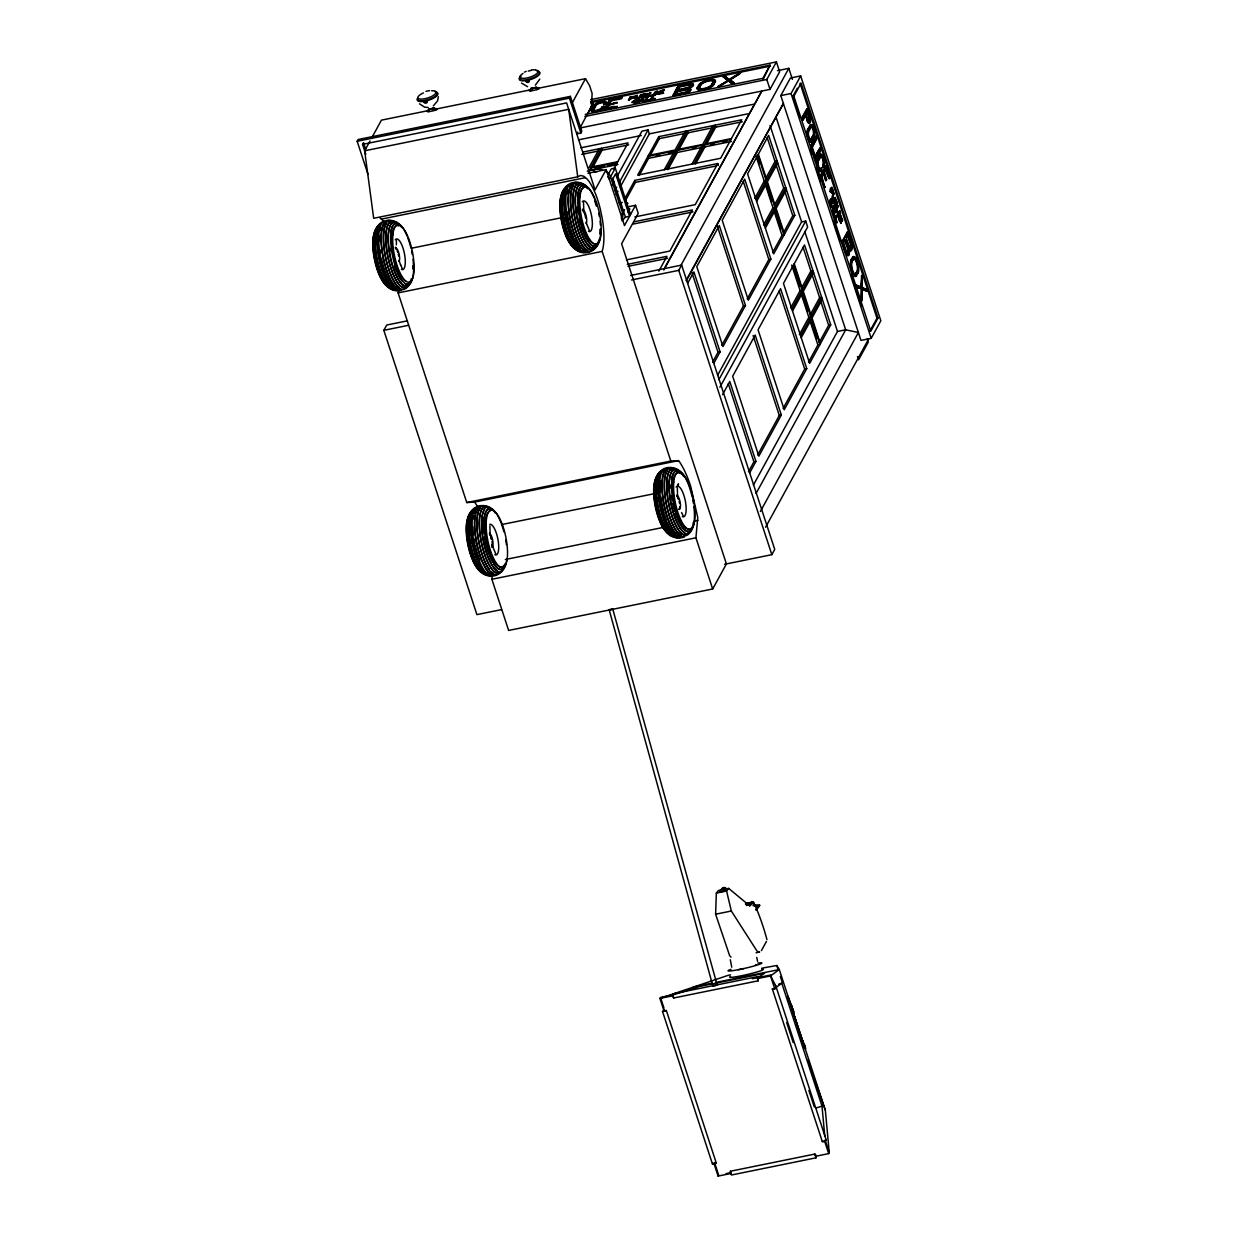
<?xml version="1.0" encoding="UTF-8"?>
<svg xmlns="http://www.w3.org/2000/svg" width="1238" height="1238" viewBox="0 0 1238 1238"><rect width="100%" height="100%" fill="white"/><g stroke="black" fill="none" stroke-linecap="round" stroke-linejoin="round"><path stroke-width="1.5" d="M633.577 101.81C641.454 102.027 637.044 102.723 633.701 101.501M836.718 204.146C835.727 196.347 838.234 211.342 835.449 202.289L835.975 201.299M396.33 244.876L396.454 240.482M489.877 525.825L490.155 534.924M583.531 202.459L583.81 211.543M677.325 487.726L677.604 496.809M861.988 275.44L861.091 287.293L861.988 275.44L862.174 287.742L866.523 289.259L867.157 291.24L861.741 289.274L861.354 301.02L861.741 289.274M731.024 957.16A12.101 3.791 78.5 0 1 729.538 955.365L715.61 914.217L716.353 893.093L718.458 890.462L728.671 888.389L749.686 905.814L753.586 902.347L746.282 903.167M861.354 301.02L861.184 288.717L856.835 287.201L856.185 285.22L861.602 287.185M861.865 300.911L861.694 288.624L856.835 287.201M866.523 289.259L861.663 287.835L861.478 275.548M591.439 107.072L592.12 93.423L589.582 85.654L585.497 78.659L536.364 88.656M759.73 905.318L759.002 905.334A6.175 1.13 13.2 0 1 755.799 905.365L754.468 905.643M634.877 98.003L635.605 98.854M634.939 98.498L637.199 95.388L636.1 98.328M647.211 94.924C647.35 97.91 637.121 99.226 643.28 94.15L647.799 93.577L643.652 95.543L646.7 93.995L645.106 94.119M628.006 206.823L635.574 205.291L638.22 213.4L621.6 243.778L726.412 563.909L712.686 588.979L508.632 630.452L491.873 579.276L492.306 575.778M712.686 588.979L695.926 537.803L697.752 517.515L690.634 486.116A57.706 18.09 78.5 0 0 679.569 461.929L678.532 460.629L670.81 461.062L466.757 502.551L398.11 292.895A42.107 13.2 78.5 0 0 398.853 290.002M815.656 1156.277L814.929 1154.048L730.435 1171.225L730.513 1173.175L731.503 1175.001L815.997 1157.824L816.198 1155.286L815.656 1156.277L828.702 1153.615L829.243 1152.624L825.344 1110.223L779.275 969.54L776.768 965.516L765.626 967.497A80.455 6.175 -12.9 0 0 761.664 968.255M814.929 1154.048L815.997 1157.824M833.267 212.719L834.118 205.57L833.267 212.719L833.205 210.058C832.663 209.098 833.592 203.806 833.592 209.346M833.53 212.673L832.57 207.086L834.072 206.607M752.116 903.198C753.431 901.728 755.969 906.51 753.308 905.179M832.509 191.983C831.642 184.292 833.778 196.285 831.162 190.172L831.89 188.841M438.36 96.719L437.587 100.882L433.346 105.864M539.799 79.139L535.358 85.128M839.797 216.665L840.819 223.397L839.349 218.492L840.478 215.706L842.66 220.441L840.85 216.944M830.652 200.293C831.688 206.173 831.085 207.334 829.816 200.525C832.168 193.902 834.335 209.609 831.534 199.844M428.1 110.956L427.249 110.615M538.685 88.084L537.896 88.548M832.555 195.465L832.895 199.132L834.319 200.819M775.576 985.231L826.319 1140.322L823.285 1141.869L822.28 1141.498L772.342 988.976L774.648 988.512L781.766 983.189L822.001 1106.091L824.787 1136.267M633.686 96.858C627.604 100.108 635.079 95.837 632.03 96.765M766.43 941.453L761.432 950.598M641.454 97.493L645.555 96.533L646.128 95.264M609.576 609.498L612.779 609.158L717.096 984.752L714.991 985.881L712.84 985.85L609.142 609.7M612.779 609.158L608.539 610.272M712.84 985.85L713.893 985.077M759.73 905.288L757.904 907.531M834.814 203.837L835.495 202.599L834.814 203.837L835.99 206.112M677.526 485.977L678.501 483.826L678.053 484.739M368.042 174.465L357.163 141.271L358.138 139.507L570.378 96.363L581.814 131.305L580.854 133.07L576.753 133.89L577.713 132.141M365.814 154.317L362.564 144.382L363.523 142.633L365.628 149.04M670.81 461.062L602.163 251.407A42.107 13.2 78.5 0 0 602.318 218.909L600.337 209.207A42.107 13.2 78.5 0 0 587.477 179.448L583.918 176.322L580.607 175.425L577.728 176.817L373.675 218.29L364.653 150.804L370.023 141.008M372.653 136.195L381.443 120.148L428.673 110.538M435.049 109.455L436.844 109.625L435.265 110.089L436.426 108.588M435.807 109.099L435.08 110.414L428.379 111.791L428.921 110.786L427.528 110.971M501.498 609.622L476.909 614.621L383.826 330.314L386.72 325.037L407.519 320.812M531.133 89.709L530.406 91.039L537.106 89.678L537.834 88.347M537.075 88.703L538.87 88.888L537.292 89.353L538.251 87.883M580.854 133.07L569.418 98.127L570.378 96.363M572.312 102.754L585.497 78.659M591.099 103.621L593.157 103.203L588.019 113.37M579.554 128.798L593.157 103.203M591.346 109.826L593.76 105.416A6.608 2.182 -18.1 0 1 601.343 101.531A6.608 2.182 -18.1 0 1 606.047 102.924L605.722 104.302L603.68 104.719L603.989 103.342A4.395 1.455 -18.1 0 0 600.863 102.414A4.395 1.455 -18.1 0 0 595.803 104.998L593.559 109.903A4.395 1.455 -18.1 0 0 596.685 110.816A4.395 1.455 -18.1 0 0 601.745 108.232C601.42 106.437 605.444 105.632 603.804 107.814A6.608 2.182 -18.1 0 1 596.205 111.699A6.608 2.182 -18.1 0 1 591.516 110.306L591.346 109.826A6.608 2.182 -18.1 0 0 596.051 111.203A6.608 2.182 -18.1 0 0 603.633 107.319L604.113 106.437M591.516 110.306L593.915 105.911A6.608 2.182 -18.1 0 1 601.513 102.027A6.608 2.182 -18.1 0 1 606.202 103.419M593.559 109.903L595.958 105.493A4.395 1.455 -18.1 0 1 601.018 102.909A4.395 1.455 -18.1 0 1 604.159 103.837L603.68 104.719M593.389 109.408A4.395 1.455 -18.1 0 0 596.53 110.321A4.395 1.455 -18.1 0 0 601.591 107.737L602.07 106.855M605.722 104.302L606.047 102.924M617.174 106.654C593.203 112.673 616.075 103.528 616.694 107.536L604.237 109.548L609.529 99.876L621.832 97.369L621.507 98.746L611.263 100.82L609.344 104.348L617.019 102.785L609.344 104.348M604.407 110.043L609.529 99.876M606.775 108.248L608.694 104.735L616.864 102.29M609.173 103.853L611.108 100.324L621.832 97.369M606.93 108.743L608.694 104.735M608.864 105.23L617.019 102.785M616.694 107.536L617.004 106.159M589.056 167.517L599.362 148.715M588.917 171.107L590.634 167.981L617.251 162.565M628.517 100.123L630.359 96.781L634.815 96.61L628.517 100.123L629.631 100.154M628.595 100.371L630.359 96.781M592.615 167.501L602.055 150.278L601.405 148.297L591.114 167.099L617.731 161.683M602.457 169.854A13.045 11.606 28.7 0 0 594.797 169.652L593.404 172.19L595.277 171.819A13.045 11.606 28.7 0 1 597.196 171.726M635.109 97.926L636.162 95.589M637.199 95.388C632.711 100.495 642.259 98.003 641.795 94.444L638.916 97.493L636.208 98.142M640.758 94.661L638.994 97.74L634.97 98.421M633.995 101.423C652.333 92.54 618.644 106.592 638.034 101.423M638.112 101.671L637.833 102.414L642.909 99.938L640.51 100.433L644.348 101.083L643.481 98.019L642.197 98.282C636.518 107.567 626.459 100.696 639.412 99.303M641.795 94.444L639.891 97.694L636.038 98.854M641.532 97.74L643.28 94.15M646.344 95.589L643.373 95.666L642.785 97.152L646.097 95.79M643.652 95.543L644.116 94.32L646.7 94.181M587.942 173.305L606.156 169.591L595.076 189.847L566.602 102.909L362.564 144.382M647.876 97.121C641.176 104.348 657.455 96.518 645.091 100.928L646.84 97.338L647.954 97.369L646.84 97.338M652.581 95.14L647.845 96.456L649.594 92.865L650.708 92.896L649.594 92.865M650.631 92.649L649.099 95.852L652.875 95.434C656.14 97.725 657.966 86.97 655.01 94.428M608.632 173.66L611.216 168.956L615.301 168.12L630.513 214.53M651.59 98.994L655.15 98.529L650.43 99.845L652.178 96.255C656.078 94.568 648.047 103.868 653.215 96.038M652.875 95.434C653.107 92.695 661.2 89.306 654.515 92.432M613.831 168.832L628.037 142.896L582.897 152.057M615.301 168.12L609.282 179.123L608.833 178.287A13.045 11.606 28.7 0 0 607.657 176.709M657.657 91.225L656.558 92.014M611.959 180.547L615.642 173.831L629.538 216.294L625.453 217.13L622.033 220.766M657.842 93.825C675.484 90.73 646.066 97.848 662.021 90.281C671.77 87.852 648.201 95.713 663.057 92.695M664.28 90.08L657.641 92.974M612.361 185.158L614.203 181.769M616.973 176.709L641.918 131.166L648.062 129.913L649.346 133.859L620.718 186.164M614.806 190.652L616.663 187.278M619.433 182.218L648.062 129.913M616.106 194.598L617.948 191.225M672.853 95.589L678.145 85.917L688.901 83.735A6.051 1.996 -18.1 0 1 693.218 85.004A6.051 1.996 -18.1 0 1 686.254 88.579A6.051 1.996 -18.1 0 1 690.572 89.848A6.051 1.996 -18.1 0 1 683.608 93.407L672.853 95.589L683.763 93.902A6.051 1.996 -18.1 0 0 690.185 91.008A6.051 1.996 -18.1 0 0 689.055 88.811M673.023 96.084L678.145 85.917M675.391 94.305L677.062 91.225L685.775 89.445A3.853 1.269 -18.1 0 1 688.514 90.266A3.853 1.269 -18.1 0 1 684.088 92.525L675.391 94.305L684.258 93.02A3.853 1.269 -18.1 0 0 688.684 90.761A3.853 1.269 -18.1 0 0 685.929 89.941L677.232 91.72L675.546 94.8M678.037 89.461L679.724 86.381L688.421 84.617A3.853 1.269 -18.1 0 1 691.16 85.422A3.853 1.269 -18.1 0 1 686.734 87.697L678.192 89.956L679.724 86.381M624.896 198.498L634.8 180.392L717.746 163.54L718.396 165.505M658.755 136.644L637.694 175.115L720.64 158.263L741.701 119.777L658.755 136.644L659.405 138.625L649.965 155.849M625.546 200.463L635.45 182.373L634.8 180.392M639.195 175.533L648.619 158.294L647.985 156.328L674.602 150.912L675.252 152.878M624.556 209.702L622.11 213.895M606.063 171.571A13.045 11.606 28.7 0 1 610.21 175.75L622.745 213.493L621.476 216.929A13.045 11.606 28.7 0 1 621.414 218.739M628.13 212.224L629.848 209.083L628.022 208.092M697.304 87.496L698.758 84.865A8.805 2.909 -18.1 0 1 708.879 79.681A8.805 2.909 -18.1 0 1 715.146 81.522L713.862 84.664A8.805 2.909 -18.1 0 1 703.741 89.848A8.805 2.909 -18.1 0 1 697.474 87.991L697.304 87.496A8.805 2.909 -18.1 0 0 703.571 89.353A8.805 2.909 -18.1 0 0 713.692 84.169L715.146 81.522M699.362 87.078L700.801 84.447A6.608 2.182 -18.1 0 1 708.399 80.547A6.608 2.182 -18.1 0 1 713.088 81.94L711.804 85.082A6.608 2.182 -18.1 0 1 704.221 88.966A6.608 2.182 -18.1 0 1 699.516 87.573L699.362 87.078A6.608 2.182 -18.1 0 0 704.066 88.471A6.608 2.182 -18.1 0 0 711.649 84.586L713.088 81.94M699.516 87.573L700.971 84.942A6.608 2.182 -18.1 0 1 708.554 81.043A6.608 2.182 -18.1 0 1 713.258 82.435M635.574 205.291L624.478 225.548L606.156 169.591M664.311 169.714L674.602 150.912M685.388 131.228L675.081 150.03L648.464 155.446M666.369 169.297L676.66 150.494L702.256 145.295L691.965 164.081M667.87 169.699L677.294 152.475L676.66 150.494M678.641 150.015L688.08 132.791L687.43 130.81L677.14 149.612L702.735 144.413L713.026 125.611M694.007 163.679L704.298 144.877L730.931 139.461M695.524 164.081L704.948 146.842L704.298 144.877M706.294 144.397L715.719 127.174L715.084 125.193L704.793 143.995L731.41 138.579M590.603 101.624L770.098 65.134L762.871 78.334L585.264 114.438M763.196 79.325L770.098 65.134M658.848 271.122L666.957 256.328L627.356 264.375M717.746 163.54L695.245 204.657L634.908 216.913M580.808 127.823L770.021 89.368L766.786 79.495L776.427 61.9L590.681 99.659M663.785 269.435L761.834 91.024L663.847 269.992M770.021 89.368L779.661 71.773L776.427 61.9M681.179 264.932L788.807 68.353L777.464 70.659M724.586 564.28L771.847 554.67L678.764 270.364L681.658 265.087L630.606 275.47M780.807 95.589L790.432 78.009L800.677 75.92L880.837 320.735L871.196 338.33L860.967 340.404L780.807 95.589L791.051 93.515L800.677 75.92M686.254 280.221L783.391 103.497L686.332 280.763M687.585 283.425L693.899 271.911L720.083 351.871L713.769 363.384M799.454 116.651L792.846 96.456L797.349 88.208M793.868 96.255L801.079 83.054L878.021 317.996L870.794 331.196L793.868 96.255L792.846 96.456M754.793 198.359L764.233 181.119L755.83 155.462M765.579 178.674L775.003 161.451L767.204 137.604M755.985 199.504L766.276 180.702L757.873 155.044M802.209 120.365C809.157 104.921 802.595 126.555 801.559 118.384L806.851 108.712L809.637 115.521A5.509 1.733 78.5 0 1 810.039 122.655A5.509 1.733 78.5 0 1 807.222 119.916L805.582 114.206L807.021 111.575L808.631 116.511A3.296 1.037 78.5 0 1 808.878 120.782A3.296 1.037 78.5 0 1 807.191 119.142L807.702 119.034A3.296 1.037 78.5 0 0 809.404 120.69A3.296 1.037 78.5 0 0 809.157 116.403L807.532 111.466L806.093 114.097L807.702 119.034M802.719 120.256L802.069 118.291L807.362 108.619M756.635 201.484L766.926 182.682L775.003 207.365L764.713 226.152M777.696 162.998L767.405 181.8L775.483 206.483L785.79 187.681L783.731 188.099L774.307 205.322M810.967 141.906A6.608 2.074 78.5 0 1 807.78 137.341A6.608 2.074 78.5 0 1 807.532 129.572L810.457 125.069A6.608 2.074 78.5 0 1 813.83 128.35A6.608 2.074 78.5 0 1 814.325 136.923L811.401 141.411L813.815 137.016A6.608 2.074 78.5 0 0 814.093 131.77M811.927 141.318A6.608 2.074 78.5 0 1 808.538 138.037A6.608 2.074 78.5 0 1 808.043 129.464L810.457 125.069M810.766 139.445L813.165 135.05A4.395 1.377 78.5 0 0 812.84 129.34A4.395 1.377 78.5 0 0 810.581 127.143L811.091 127.05A4.395 1.377 78.5 0 1 813.351 129.232A4.395 1.377 78.5 0 1 813.675 134.942L810.766 139.445A4.395 1.377 78.5 0 1 808.507 137.248A4.395 1.377 78.5 0 1 808.182 131.553L809.776 128.613M811.277 139.337A4.395 1.377 78.5 0 1 809.018 137.155A4.395 1.377 78.5 0 1 808.693 131.445L811.091 127.05M763.521 225.007L772.961 207.783L764.883 183.1M765.363 228.132L775.653 209.33L784.056 235.003L782.014 235.421L772.574 252.645M786.424 189.662L776.133 208.448L784.536 234.121M810.611 146.038L816.415 136.257L817.065 138.223L812.252 147.028L814.836 154.92C808.368 155.307 811.122 139.151 816.415 136.257M815.749 139.801L812.252 147.028M813.846 155.895L814.836 154.92M814.496 157.876L819.788 148.204L820.949 150.077C812.546 167.888 812.995 156.901 820.299 148.096M815.13 159.857L820.438 150.169L819.788 148.204M821.459 168.074L822.094 170.055L821.104 171.03A6.608 2.074 78.5 0 1 817.714 167.749A6.608 2.074 78.5 0 1 817.219 159.191L820.144 154.688A6.608 2.074 78.5 0 1 823.533 157.969A6.608 2.074 78.5 0 1 824.028 166.526L823.038 167.517L822.868 164.654A4.395 1.377 78.5 0 0 822.543 158.959A4.395 1.377 78.5 0 0 820.283 156.762L817.869 161.157A4.395 1.377 78.5 0 0 818.21 166.867A4.395 1.377 78.5 0 0 820.454 169.064L821.459 168.074L820.454 169.064M821.614 170.921A6.608 2.074 78.5 0 1 818.225 167.641A6.608 2.074 78.5 0 1 817.745 159.083L820.144 154.688M820.964 168.956A4.395 1.377 78.5 0 1 818.72 166.759A4.395 1.377 78.5 0 1 818.38 161.064L820.794 156.653A4.395 1.377 78.5 0 1 823.053 158.851A4.395 1.377 78.5 0 1 823.378 164.561L823.549 167.409M712.624 362.146L718.025 352.288L691.841 272.329M721.816 345.356L743.434 305.894L717.251 225.935M747.226 298.962L768.829 259.5L743.249 181.352M783.345 232.976L792.784 215.737L784.985 191.905M745.477 305.477L722.961 346.594L696.777 266.634L719.293 225.517L745.477 305.477L743.434 305.894M770.872 259.082L748.371 300.2L722.187 220.24L744.703 179.123L770.872 259.082L768.829 259.5M794.827 215.319L773.765 253.805L747.582 173.846L768.659 135.36L794.827 215.319L792.784 215.737M821.104 171.03L820.933 168.182M823.038 167.517L823.518 166.635A6.608 2.074 78.5 0 0 823.022 158.077A6.608 2.074 78.5 0 0 819.633 154.796M821.939 176.632L823.874 173.119L821.939 176.632L824.694 187.387L820.314 175.641L826.117 165.861L830.002 177.715C826.396 179.262 822.806 154.704 829.506 178.597M824.694 187.387L820.825 175.548L826.117 165.861M826.288 168.724L824.353 172.237L826.783 179.649L825.792 180.624L823.843 172.345L825.761 168.832M717.545 375.408L801.605 221.896L770.051 125.518M718.876 379.648L805.69 221.06L801.605 221.896M824.183 187.495L825.173 186.505M828.996 178.69L825.607 165.969M719.897 387.246L807.64 226.987L805.69 221.06M830.28 191.797C831.967 188.315 830.342 193.654 829.955 190.807C830.946 182.45 835.186 192.819 832.153 193.298M830.528 191.751L832.029 187.402M832.4 192.292L831.425 190.126L832.153 188.78M722.574 394.643L729.77 381.474L755.954 461.434L749.655 472.947M832.478 195.155L833.87 193.004L832.787 197.09L833.561 199.751M833.87 193.004L832.153 196.888L834.133 200.974M833.607 193.066L833.948 194.057C830.822 197.894 833.545 201.655 835.65 198.436L834.056 200.866M835.325 197.446L833.824 199.906M831.286 206.081L830.234 201.686L831.394 199.504M832.586 203.728L831.224 198.606M834.242 200.587L835.062 197.492M836.517 205.044L835.944 207.566L834.025 203.264C836.284 195.511 838.853 206.204 835.805 206.437M836.207 207.52L834.288 203.218L836.114 199.875M836.888 204.394L836.238 201.252M833.499 213.431L835.588 210.042L834.304 213.988C837.584 222.917 830.698 211.961 835.588 210.042M836.021 209.361L838.111 205.957L836.826 209.903C840.107 218.832 833.22 207.876 838.111 205.957M835.341 210.089L834.304 213.988M837.847 206.019L836.826 209.903M835.186 218.569L837.275 215.18L835.99 219.126C839.271 228.055 832.369 217.099 837.275 215.18M836.284 209.299C844.703 235.437 834.412 210.754 839.565 212.162L839.689 210.8L840.215 214.112M838.358 214.762L839.689 210.8M837.012 215.226L835.99 219.126M840.153 213.106L838.559 217.114M790.68 307.937L800.104 290.698L791.701 265.025M801.45 288.253L810.89 271.014L803.075 247.182M791.871 309.082L802.162 290.28L793.759 264.623M792.506 311.063L802.812 292.261L810.89 316.928L800.599 335.73M813.583 272.577L803.292 291.379L811.37 316.061L821.661 297.259L819.618 297.677L810.178 314.901M841.02 216.201L842.088 220.952M848.711 250.355A6.051 1.903 78.5 0 1 848.061 255.601A6.051 1.903 78.5 0 1 845.353 252.15L841.964 241.781L847.256 232.11L851.171 242.369A6.051 1.903 78.5 0 1 851.62 250.215A6.051 1.903 78.5 0 1 848.51 247.213A6.051 1.903 78.5 0 1 848.974 255.059A6.051 1.903 78.5 0 1 845.864 252.041L842.474 241.689L847.767 232.001M845.291 239.692L843.604 242.772L846.343 251.175A3.853 1.207 78.5 0 0 848.324 253.078A3.853 1.207 78.5 0 0 848.03 248.095L844.78 239.801L847.519 248.188A3.853 1.207 78.5 0 1 847.813 253.186M847.937 234.864L846.25 237.944L849.005 246.331A3.853 1.207 78.5 0 0 850.97 248.25A3.853 1.207 78.5 0 0 850.676 243.252L847.426 234.972L850.166 243.36A3.853 1.207 78.5 0 1 850.46 248.343M799.408 334.585L808.832 317.346L801.342 294.427M801.234 337.711L811.54 318.909L819.943 344.582L817.885 344.984L808.46 362.223M822.311 299.225L812.02 318.027L820.423 343.7M851.001 259.98L852.951 257.241A8.805 2.755 78.5 0 1 857.47 261.62A8.805 2.755 78.5 0 1 858.135 273.041L856.17 275.78A8.805 2.755 78.5 0 1 851.667 271.401A8.805 2.755 78.5 0 1 851.001 259.98L852.951 257.241M851.651 261.961L853.601 259.222A6.608 2.074 78.5 0 1 856.99 262.502A6.608 2.074 78.5 0 1 857.485 271.06L855.52 273.799A6.608 2.074 78.5 0 1 852.146 270.518A6.608 2.074 78.5 0 1 851.651 261.961L853.601 259.222M855.52 273.799L856.975 271.168A6.608 2.074 78.5 0 0 856.479 262.611A6.608 2.074 78.5 0 0 853.09 259.315M748.51 471.724L753.911 461.851L728.315 383.718M757.702 454.934L779.306 415.457L753.122 335.498M783.097 408.54L804.7 369.063L779.12 290.93M819.231 342.539L828.655 325.315L820.252 299.642M781.348 415.04L758.848 456.157L732.664 376.197L755.18 335.08L781.348 415.04L779.306 415.457M806.758 368.645L784.242 409.763L758.058 329.803L780.574 288.686L806.758 368.645L804.7 369.063M830.713 324.898L809.637 363.368L783.468 283.409L804.53 244.938L830.713 324.898L828.655 325.315M753.431 484.986L837.476 331.459L804.731 231.444M756.078 493.451L845.678 329.803L775.855 116.573M760.395 511.48L858.383 332.511L845.678 329.803L837.476 331.459M869.772 331.397L876.984 318.212L800.058 83.271M765.579 527.233L868.581 339.119M771.847 554.67L774.74 549.393L681.658 265.087M664.048 1010.997L664.589 1010.007L662.516 1011.477L712.454 1163.999L714.574 1163.968L716.291 1163.039L666.354 1010.533L664.048 1010.997L659.931 998.416L727.619 975.513A80.455 6.175 -12.9 0 1 730.528 974.832M758.012 977.587L757.223 976.72L672.729 993.897L672.513 995.94L673.704 997.983L758.198 980.805L758.012 977.587L764.589 973.269L699.779 986.438L673.518 994.764L660.473 997.426L664.001 1008.212M774.648 988.512L770.531 975.931L779.275 969.54L715.688 982.461M730.435 1171.225L731.163 1173.438L718.102 1176.1L718.644 1175.11L714.527 1162.528M759.157 905.984L759.002 905.226A6.438 1.176 13.2 0 1 756.758 905.272L753.122 905.721M840.525 216.975L840.045 219.436L841.345 222.732M839.735 216.248L841.004 215.861M647.304 95.388L643.621 96.982M759.173 906.231L758.476 907.129M836.114 207.52L836.254 205.106M721.135 889.921L719.433 892.056L724.23 891.081L725.932 888.946M716.353 893.093L726.582 891.004L728.671 888.389M426.94 110.801L428.704 110.151L428.549 111.451L427.172 111.59L427.868 110.383M757.223 976.72L758.198 980.805M758.461 907.114L757.207 908.537A6.376 6.066 80.3 0 1 755.83 909.853M757.207 908.537L759.219 905.643L755.907 905.674M749.408 904.39L750.12 905.427M746.824 905.148L750.986 904.653M747.257 904.761L751.683 903.26L751.42 904.282M752.719 903.121L747.69 904.374M745.849 903.554L753.416 901.713M637.74 101.965L642.986 100.263L642.568 98.607L640.51 100.433M640.588 100.68L642.568 98.607M637.833 102.414L643.481 98.019M666.354 1010.533L662.516 1011.477M634.289 101.129L638.313 99.767M713.165 1163.07L712.454 1163.999M646.932 95.094L646.623 93.933M727.898 80.64L718.071 86.923L727.898 80.64L723.209 76.756L725.267 76.338L728.996 79.495C764.496 57.552 708.09 94.227 739.597 73.429M717.916 86.428L728.517 80.377C731.751 85.592 738.885 84.602 729.786 79.727M725.267 76.338L729.167 79.99L739.767 73.924M718.071 86.923L728.671 80.872L732.416 84.014M529.879 89.647L529.183 90.854L530.576 90.714L530.731 89.415L529.322 89.786M524.525 72.144L526.15 71.309M662.903 92.463L659.08 93.454M646.391 95.078L647.799 93.577M430.406 108.944L432.929 108.433M834.118 205.57L831.209 206.437L832.524 207.133M792.846 1009.28L787.925 996.389L787.275 997.008M787.647 997.89L788.204 997.333L788.869 999.623M792.026 1006.958L787.848 998.168M792.057 1009.094L804.932 1048.509M798.82 1032.353L799.841 1033.096M799.005 1032.832L799.918 1033.374M804.824 1045.801L804.514 1047.363L804.127 1046.033M778.671 984.21L781.766 983.189M815.811 1108.118L822.001 1106.091M425.965 91.349L429.617 90.622M436.07 109.176L436.72 108.604M631.241 98.39L633.655 96.734M432.449 109.78L532.588 89.415M529.554 90.235L530.947 90.049M357.163 141.271L569.418 98.127M590.928 102.615L770.423 66.125M609.7 100.355L621.987 97.864M680.111 86.056L689.071 84.23A6.051 1.996 -18.1 0 1 690.479 84.014M723.379 77.251L725.422 76.833M364.653 150.804L568.706 109.315L577.728 176.817M679.879 86.877L688.591 85.113A3.853 1.269 -18.1 0 1 691.33 85.917A3.853 1.269 -18.1 0 1 686.904 88.192L679.941 89.6M630.436 97.013L634.614 96.487M636.239 95.837L637.276 95.636M640.851 94.908L641.872 94.692M643.358 94.398L647.876 93.825M603.51 104.224L605.568 103.806M656.094 94.475L647.845 96.456M653.293 96.285L652.178 96.255M602.225 107.35L604.283 106.932M649.826 99.613L645.091 100.928M655.15 98.529L650.43 99.845M604.237 109.548L616.524 107.041M732.246 83.519L734.304 83.101M584.831 116.48L766.786 79.495M578.471 139.848L754.298 104.116M580.947 147.771L641.315 135.499M649.346 133.859L749.33 113.54M581.721 154.41L598.171 151.067M602.055 150.278L628.672 144.861M659.405 138.625L686.022 133.209M688.08 132.791L711.85 127.963M715.719 127.174L742.351 121.757M808.012 110.584L806.851 108.712M809.637 115.521L809.126 115.629A5.509 1.733 78.5 0 1 809.915 119.761M805.102 115.088L807.222 119.916M595.308 168.353L604.19 166.542M607.734 165.83L616.617 164.02M656.202 155.973L659.761 155.245M668.628 153.45L672.188 152.723M692.413 148.622L696.066 147.864M710.751 144.892L714.311 144.165M723.178 142.355L726.737 141.643M617.901 164.546L591.269 169.962L590.634 167.981M648.619 158.294L673.472 153.249M677.294 152.475L702.905 147.26M704.948 146.842L731.581 141.442M587.276 171.184L594.797 169.652M381.381 219.126L585.435 177.653M817.065 138.223L815.904 136.35M635.45 182.373L716.508 165.892M775.003 161.451L777.062 161.033L766.771 179.82L758.352 154.162M411.527 248.219L560.783 217.873M764.233 181.119L766.276 180.702M633.902 221.819L692.351 209.934L669.835 251.051L626.474 259.856M632.664 224.171L693.001 211.899M772.961 207.783L775.003 207.365M398.11 292.895L602.163 251.407M831.209 206.437L831.534 207.442M840.648 213.725L839.441 210.862M628.006 266.356L667.591 258.293M841.36 222.809L839.782 219.482L840.912 216.805M383.826 330.314L408.401 325.331M631.504 279.974L678.764 270.364M847.256 232.11L851.171 242.369M849.005 246.331L846.281 239.723M846.343 251.175L845.833 251.268A3.853 1.207 78.5 0 0 847.55 253.465M810.89 271.014L812.933 270.596L802.642 289.398L794.239 263.74M858.135 273.041L857.609 273.134A8.805 2.755 78.5 0 0 858.228 270.317M800.104 290.698L802.162 290.28M808.832 317.346L810.89 316.928M876.984 318.212L878.021 317.996M718.025 352.288L720.083 351.871M466.757 502.551L474.479 502.102L678.532 460.629M753.911 461.851L755.954 461.434M501.7 524.556L654.794 493.591M505.336 559.514L664.048 527.249M694.27 521.105L698.046 520.331M491.873 579.276L695.926 537.803M745.415 903.941L752.549 902.487M750.011 903.075L753.586 902.347A93.438 29.294 78.5 0 1 766.972 939.657M746.777 903.957L752.983 902.1M746.344 904.344L751.683 903.26M746.39 905.52L749.965 904.808L749.686 905.814M715.61 914.217L731.333 911.013L756.279 949.933A12.101 3.791 78.5 0 0 759.637 952.037L756.078 952.765M693.249 987.026L711.958 983.22M752.379 978.732L771.073 974.94C770.469 979.382 781.41 990.338 772.342 988.976M659.931 998.416L672.977 995.754L673.704 997.983M757.47 978.577L770.531 975.931M716.291 1163.039L713.986 1163.519L718.102 1176.1M822.28 1141.498L824.585 1141.034L828.702 1153.615M726.102 1173.593L729.832 1172.835M618.969 202.908L622.312 202.428M538.747 87.867L537.926 88.471M840.463 216.882L842.366 220.983M645.942 95.481L643.373 95.666M531.644 69.87L535.126 69.808M716.013 984.535L717.096 984.752M646.298 94.862L647.443 95.357M831.209 198.405L830.079 201.129L831.549 206.034M664.357 90.328L659.885 91.364L658.895 93.624M428.193 107.505L424.572 107.133L419.527 103.822M672.729 993.897L673.518 994.764M626.165 202.413L627.991 203.419M527.589 86.691L521.554 83.085M856.185 285.22L861.091 287.293M862.252 289.166L867.157 291.24M729.94 80.222L734.459 83.596M723.209 76.756L727.727 80.145M379.865 217.795L383.424 220.921M831.332 199.643L832.834 203.666M826.319 1140.322L825.127 1140.043L829.243 1152.624M474.479 502.102L475.516 503.402A57.706 18.09 78.5 0 1 477.883 507.255M657.641 93.902L657.409 93.113M832.199 192.973L831.394 190.853M589.412 230.624L586.069 222.376M683.221 515.89L681.565 512.532M400.493 264.777L402.335 268.646M495.773 553.99L492.415 545.757M801.357 1037.459L805.659 1048.478L801.62 1038.295M787.925 996.389L788.854 999.53M634.738 96.363L633.717 97.91L630.235 98.669M807.795 1060.285L825.344 1110.223M835.82 203.419L836.455 204.61L835.867 199.922M834.83 204.703L835.186 205.709M398.992 260.413L400.694 265.288M791.995 1009.032L791.593 1005.658L793.016 1009.79M800.707 1035.633L801.094 1036.84M791.825 1008.428L792.165 1009.512M800.537 1035.138L800.878 1036.221M800.367 1034.628L800.646 1035.541M792.985 1009.589L793.481 1011.044M793.372 1010.827L793.713 1011.755M804.36 1044.392L805.118 1046.791M866.012 289.367L866.646 291.348M831.781 187.464L832.648 193.376L830.961 190.559M835.248 202.661L835.867 204.595M823.874 173.119L826.303 180.516M823.363 173.227L825.792 180.624M788.807 68.353L792.413 79.356M833.762 213.385L835.186 217.733M835.433 218.522L836.873 222.871M811.122 145.929L814.356 155.802M815.006 157.768L815.641 159.748M856.696 285.111L857.346 287.092M816.275 168.043L820.485 180.887M833.7 221.277L840.323 241.456M851.14 274.496L861.354 305.709M791.051 93.515L871.196 338.33M867.142 338.964L868.209 342.261L858.584 359.84L857.516 356.559M775.653 163.416L783.731 188.099M811.524 272.994L819.618 297.677M757.517 158.247L759.312 163.741M766.523 185.746L771.707 201.608M774.694 210.708L780.698 229.03M793.388 267.826L799.392 286.148M801.822 293.561L807.594 311.187M811.169 322.112L816.569 338.608M774.214 211.59L782.014 235.421M809.482 319.327L817.885 344.984M644.348 101.083L643.265 101.299M612.686 178.164L625.453 217.13M789.024 1000.025L803.833 1045.011M776.768 965.516L777.959 969.153M780.342 976.442L782.137 981.92M786.625 1022.433L793.233 1042.644M808.878 1090.43L814.295 1106.958M804.53 1044.887L804.932 1046.017M793.543 1011.338L793.883 1012.282L793.032 1011.988M750.383 904.421L748.541 905.164M726.582 891.004L731.333 911.013M757.563 961.292L756.758 957.423M731.735 967.188L730.312 959.76M622.745 213.493L622.869 214.391A13.045 11.606 28.7 0 1 621.801 219.637M757.811 963.087A17.332 1.331 -12.9 0 1 756.929 965.145A17.332 1.331 -12.9 0 1 734.119 970.437A17.332 1.331 -12.9 0 1 731.039 969.308M761.68 969.261A17.332 1.331 -12.9 0 1 747.21 974.507A17.332 1.331 -12.9 0 1 730.497 976.503M756.139 964.681A11.513 1.145 -13.4 0 1 755.443 965.129M743.806 968.611A11.513 1.145 -13.4 0 1 738.374 969.679M757.068 908.352A6.159 5.85 80.3 0 1 755.814 909.682M721.615 889.812A2.105 1.408 -28.7 0 1 723.75 887.863A2.105 1.408 -28.7 0 1 725.545 889.008M721.212 889.89A2.553 1.702 -28.7 0 1 723.781 887.538A2.553 1.702 -28.7 0 1 725.948 888.915M809.791 122.02A5.509 1.733 78.5 0 1 806.712 120.024M809.931 125.177A6.608 2.074 78.5 0 1 813.768 130.083M850.645 242.478A6.051 1.903 78.5 0 1 851.388 249.519A6.051 1.903 78.5 0 1 849.067 249.705M852.44 257.349A8.805 2.755 78.5 0 1 856.959 261.729M857.563 263.895A8.805 2.755 78.5 0 1 857.996 266.139M849.531 248.42A3.853 1.207 78.5 0 1 848.804 247.275M856.681 275.672A8.805 2.755 78.5 0 1 852.177 271.292A8.805 2.755 78.5 0 1 851.512 259.887M856.031 273.706A6.608 2.074 78.5 0 1 852.657 270.41A6.608 2.074 78.5 0 1 852.162 261.852M711.092 79.851A8.805 2.909 -18.1 0 1 715.301 82.017M699.702 84.385A8.805 2.909 -18.1 0 1 704.685 81.476M706.852 80.718A8.805 2.909 -18.1 0 1 709.034 80.176M691.702 83.983A6.051 1.996 -18.1 0 1 693.156 85.824A6.051 1.996 -18.1 0 1 687.926 88.687M537.431 71.417A10.802 3.575 -18.1 0 1 537.137 76.493A10.802 3.575 -18.1 0 1 523.38 80.872A10.802 3.575 -18.1 0 1 520.796 76.71M537.044 70.891A10.538 3.482 -18.1 0 1 536.766 75.858A10.538 3.482 -18.1 0 1 523.318 80.13A10.538 3.482 -18.1 0 1 520.796 76.075M535.868 70.071A9.502 3.141 -18.1 0 1 534.924 74.976A9.502 3.141 -18.1 0 1 522.111 78.319A9.502 3.141 -18.1 0 1 523.07 73.413M528.239 71.139A9.502 3.141 -18.1 0 1 531.071 70.396M437.107 92.649A10.802 3.575 -18.1 0 1 428.456 100.309A10.802 3.575 -18.1 0 1 417.546 98.885M435.018 91.627A10.538 3.482 -18.1 0 1 429.787 99.055A10.538 3.482 -18.1 0 1 417.577 98.204M431.675 90.761A9.502 3.141 -18.1 0 1 433.594 95.28A9.502 3.141 -18.1 0 1 419.512 98.963A9.502 3.141 -18.1 0 1 423.458 92.912M412.981 259.284A31.321 9.827 78.5 0 1 402.923 281.552A31.321 9.827 78.5 0 1 390.868 233.843A31.321 9.827 78.5 0 1 407.163 236.272M407.828 237.944A31.321 9.827 78.5 0 1 410.923 248.064M411.65 251.252A31.321 9.827 78.5 0 1 412.254 254.471M386.426 284.817A28.149 8.821 78.5 0 1 374.526 259.872A28.149 8.821 78.5 0 1 375.3 231.599M395.247 239.816A15.645 4.906 78.5 0 1 404.315 253.032A15.645 4.906 78.5 0 1 401.437 269.389M405.878 281.397A28.691 8.991 78.5 0 1 392.523 248.637A28.691 8.991 78.5 0 1 399.038 225.981M412.935 265.752A28.691 8.991 78.5 0 1 412.95 268.971M395.711 248.482A7.413 2.321 78.5 0 1 396.423 249.395M397.104 250.695A7.413 2.321 78.5 0 1 397.723 252.32M398.234 254.146A7.413 2.321 78.5 0 1 398.605 256.034M382.109 278.163A27.7 8.681 78.5 0 1 380.205 274.325M379.602 272.902A27.7 8.681 78.5 0 1 377.389 266.572M376.909 264.886A27.7 8.681 78.5 0 1 376.027 261.404M375.64 259.64A27.7 8.681 78.5 0 1 374.975 256.08M374.464 252.552A27.7 8.681 78.5 0 1 374 247.414M387.773 286.752A30.377 9.517 78.5 0 1 374.928 259.825A30.377 9.517 78.5 0 1 375.764 229.324M388.577 285.963A29.743 9.331 78.5 0 1 385.792 283.626M379.633 272.236A29.743 9.331 78.5 0 1 377.884 267.052M392.245 288.733A32.312 10.136 78.5 0 1 375.81 259.686A32.312 10.136 78.5 0 1 379.014 225.486M390.125 287.386A31.492 9.873 78.5 0 1 377.095 260.816A31.492 9.873 78.5 0 1 377.048 228.844M395.309 248.002A7.273 2.275 78.5 0 1 398.822 253.032A7.273 2.275 78.5 0 1 399.1 261.589M394.38 289.909A33.875 10.631 78.5 0 1 377.157 259.438A33.875 10.631 78.5 0 1 380.515 223.583M396.686 290.59A35.004 10.972 78.5 0 1 378.89 259.113A35.004 10.972 78.5 0 1 382.356 222.051M396.841 289.46A33.937 10.647 78.5 0 1 380.577 263.261A33.937 10.647 78.5 0 1 380.515 224.867M396.036 289.166A34.509 10.817 78.5 0 1 383.625 267.222M383.146 265.551A34.509 10.817 78.5 0 1 381.443 258.587M380.468 253.264A34.509 10.817 78.5 0 1 379.973 249.751M379.323 241.317A34.509 10.817 78.5 0 1 379.385 235.622M379.942 230.701A34.509 10.817 78.5 0 1 380.561 227.947M399.054 290.744A35.654 11.173 78.5 0 1 380.933 258.711A35.654 11.173 78.5 0 1 384.476 220.968M401.406 290.404A35.778 11.219 78.5 0 1 382.356 253.651A35.778 11.219 78.5 0 1 389.831 220.844M395.433 247.167A10.43 3.265 78.5 0 1 396.392 249.008M401.112 289.29A34.618 10.863 78.5 0 1 382.666 253.713A34.618 10.863 78.5 0 1 389.908 221.958M399.131 287.433A34.262 10.74 78.5 0 1 385.389 256.251A34.262 10.74 78.5 0 1 386.627 223.304M411.372 280.825A33.101 10.384 78.5 0 1 396.469 275.548A33.101 10.384 78.5 0 1 388.67 232.342A33.101 10.384 78.5 0 1 401.762 227.575M406.404 285.746A32.203 10.105 78.5 0 1 390.032 256.792A32.203 10.105 78.5 0 1 393.235 222.701M407.302 285.514A33.441 10.492 78.5 0 1 387.896 257.256A33.441 10.492 78.5 0 1 394.071 222.283M409.886 282.326A34.463 10.802 78.5 0 1 388.067 257.225A34.463 10.802 78.5 0 1 397.661 223.892M407.472 285.111A35.376 11.096 78.5 0 1 385.637 257.752A35.376 11.096 78.5 0 1 394.365 222.36M402.087 281.072A30.594 9.595 78.5 0 1 397.058 272.577M396.392 271.014A30.594 9.595 78.5 0 1 394.52 265.845M391.146 251.639A30.594 9.595 78.5 0 1 390.713 248.529M390.543 232.558A30.594 9.595 78.5 0 1 397.661 224.372M411.372 278.643A30.594 9.595 78.5 0 1 404.95 283.471M391.935 288.423A32.915 10.322 78.5 0 1 389.893 286.922M600.647 228.891A31.321 9.827 78.5 0 1 588.004 240.822A31.321 9.827 78.5 0 1 578.177 193.855A31.321 9.827 78.5 0 1 594.24 198.235M594.905 199.922A31.321 9.827 78.5 0 1 596.731 205.384M598.712 213.23A31.321 9.827 78.5 0 1 599.331 216.449M600.059 221.246A31.321 9.827 78.5 0 1 600.445 225.146M573.504 246.78A28.149 8.821 78.5 0 1 561.603 221.85A28.149 8.821 78.5 0 1 562.377 193.577M582.324 201.779A15.645 4.906 78.5 0 1 591.393 214.994A15.645 4.906 78.5 0 1 588.499 231.351M595.401 243.747A28.691 8.991 78.5 0 1 580.823 217.95A28.691 8.991 78.5 0 1 583.671 187.588M594.751 201.175A28.691 8.991 78.5 0 1 596.437 206.189M600.043 229.355A28.691 8.991 78.5 0 1 599.842 233.905M582.789 210.46A7.413 2.321 78.5 0 1 585.667 218.012M566.091 233.378A27.7 8.681 78.5 0 1 564.466 228.55M563.986 226.864A27.7 8.681 78.5 0 1 563.104 223.366M562.717 221.602A27.7 8.681 78.5 0 1 562.052 218.058M561.34 212.781A27.7 8.681 78.5 0 1 561.015 207.767M561 204.657A27.7 8.681 78.5 0 1 561.17 201.794M574.85 248.714A30.377 9.517 78.5 0 1 562.006 221.803A30.377 9.517 78.5 0 1 562.841 191.286M579.322 250.71A32.312 10.136 78.5 0 1 563.832 225.765A32.312 10.136 78.5 0 1 563.785 189.197M574.246 246.873A31.492 9.873 78.5 0 1 563.12 217.393A31.492 9.873 78.5 0 1 564.745 189.801M582.386 209.98A7.273 2.275 78.5 0 1 585.899 214.994A7.273 2.275 78.5 0 1 586.178 223.567M581.458 251.871A33.875 10.631 78.5 0 1 564.234 221.416A33.875 10.631 78.5 0 1 567.592 185.545M583.763 252.552A35.004 10.972 78.5 0 1 565.967 221.076A35.004 10.972 78.5 0 1 569.434 184.029M583.918 251.422A33.937 10.647 78.5 0 1 566.664 220.921A33.937 10.647 78.5 0 1 570.022 185.004M579.879 248.436A34.509 10.817 78.5 0 1 574.2 238.841M573.457 237.077A34.509 10.817 78.5 0 1 570.703 229.2M570.223 227.529A34.509 10.817 78.5 0 1 567.05 211.713M566.787 194.227A34.509 10.817 78.5 0 1 567.638 189.925M569.465 185.886A34.509 10.817 78.5 0 1 571.941 184.029M586.131 252.722A35.654 11.173 78.5 0 1 568.01 220.674A35.654 11.173 78.5 0 1 571.554 182.945M591.037 250.447A35.778 11.219 78.5 0 1 570.3 220.209A35.778 11.219 78.5 0 1 576.908 182.806M582.51 209.145A10.43 3.265 78.5 0 1 583.469 210.986M588.189 251.268A34.618 10.863 78.5 0 1 569.743 215.691A34.618 10.863 78.5 0 1 576.985 183.92M587.245 250.045A34.262 10.74 78.5 0 1 572.761 219.683A34.262 10.74 78.5 0 1 573.705 185.267M599.207 239.166A33.101 10.384 78.5 0 1 585.589 241.441A33.101 10.384 78.5 0 1 575.453 198.838A33.101 10.384 78.5 0 1 586.719 186.69M593.482 247.708A32.203 10.105 78.5 0 1 576.335 214.623A32.203 10.105 78.5 0 1 583.067 185.081M594.379 247.476A33.441 10.492 78.5 0 1 574.974 219.219A33.441 10.492 78.5 0 1 581.148 184.245M596.964 244.304A34.463 10.802 78.5 0 1 575.469 220.674A34.463 10.802 78.5 0 1 583.655 184.725M593.219 249.612A35.376 11.096 78.5 0 1 571.848 215.18A35.376 11.096 78.5 0 1 582.556 185.499M565.101 221.215A32.915 10.322 78.5 0 1 564.451 217.842M597.985 241.998A30.594 9.595 78.5 0 1 581.024 225.997M580.591 224.511A30.594 9.595 78.5 0 1 579.09 218.337M578.223 213.617A30.594 9.595 78.5 0 1 577.403 206.684M577.388 196.44A30.594 9.595 78.5 0 1 587.617 188.733M575.655 247.925A29.743 9.331 78.5 0 1 572.869 245.588M561.216 205.013A29.743 9.331 78.5 0 1 561.418 200.293M506.822 559.003A31.321 9.827 78.5 0 1 491.068 557.889A31.321 9.827 78.5 0 1 486.163 511.371A31.321 9.827 78.5 0 1 503.943 531.829M505.692 539.814A31.321 9.827 78.5 0 1 506.404 544.612M479.849 570.161A28.149 8.821 78.5 0 1 467.964 545.215A28.149 8.821 78.5 0 1 468.738 516.942M489.799 524.308A15.645 4.906 78.5 0 1 498.125 540.387A15.645 4.906 78.5 0 1 494.86 554.732M489.846 534.739A7.413 2.321 78.5 0 1 490.542 536.039M491.161 537.663A7.413 2.321 78.5 0 1 491.656 539.489M492.028 541.377A7.413 2.321 78.5 0 1 492.059 546.283M477.295 566.246A27.7 8.681 78.5 0 1 475.531 563.507M474.897 562.315A27.7 8.681 78.5 0 1 473.024 558.245M472.436 556.744A27.7 8.681 78.5 0 1 471.338 553.572M470.827 551.916A27.7 8.681 78.5 0 1 469.063 544.983M468.397 541.424A27.7 8.681 78.5 0 1 467.887 537.896M481.195 572.095A30.377 9.517 78.5 0 1 467.624 541.269A30.377 9.517 78.5 0 1 471.369 513.027M473.69 559.174A29.743 9.331 78.5 0 1 471.864 554.16M485.667 574.076A32.312 10.136 78.5 0 1 469.248 545.029A32.312 10.136 78.5 0 1 472.452 510.83M483.547 572.73A31.492 9.873 78.5 0 1 470.239 544.813A31.492 9.873 78.5 0 1 471.105 513.182M489.335 533.299A7.273 2.275 78.5 0 1 492.678 540.217A7.273 2.275 78.5 0 1 492.043 547.459M487.803 575.237A33.875 10.631 78.5 0 1 470.579 544.782A33.875 10.631 78.5 0 1 473.937 508.926M490.109 575.918A35.004 10.972 78.5 0 1 472.312 544.457A35.004 10.972 78.5 0 1 475.779 507.394M490.263 574.803A33.937 10.647 78.5 0 1 473.009 544.287A33.937 10.647 78.5 0 1 476.382 508.369M489.459 574.509A34.509 10.817 78.5 0 1 487.323 572.946M479.802 560.443A34.509 10.817 78.5 0 1 477.559 554.222M477.048 552.566A34.509 10.817 78.5 0 1 475.253 545.679M474.866 543.931A34.509 10.817 78.5 0 1 473.891 538.607M473.396 535.095A34.509 10.817 78.5 0 1 472.746 526.661M472.947 519.233A34.509 10.817 78.5 0 1 473.365 516.045M473.999 513.29A34.509 10.817 78.5 0 1 475.825 509.251M492.492 576.088A35.654 11.173 78.5 0 1 473.504 539.474A35.654 11.173 78.5 0 1 480.948 506.775M490.697 536.642A10.43 3.265 78.5 0 1 491.409 539.195M492.198 544.472A10.43 3.265 78.5 0 1 492.213 546.825M497.397 573.813A35.778 11.219 78.5 0 1 476.645 543.59A35.778 11.219 78.5 0 1 483.253 506.172M494.535 574.633A34.618 10.863 78.5 0 1 476.94 543.513A34.618 10.863 78.5 0 1 480.375 506.853M493.606 573.426A34.262 10.74 78.5 0 1 491.471 571.863M489.304 569.356A34.262 10.74 78.5 0 1 478.255 512.656M478.766 511.093A34.262 10.74 78.5 0 1 480.065 508.648M504.81 566.168A33.101 10.384 78.5 0 1 489.892 560.891A33.101 10.384 78.5 0 1 482.093 517.67A33.101 10.384 78.5 0 1 495.185 512.919M497.088 570.672A32.203 10.105 78.5 0 1 483.47 542.136A32.203 10.105 78.5 0 1 484.352 509.793M498.326 572.652A33.441 10.492 78.5 0 1 486.116 558.601M485.544 557.162A33.441 10.492 78.5 0 1 479.292 521.399A33.441 10.492 78.5 0 1 487.509 507.611M502.783 569.232A34.463 10.802 78.5 0 1 481.505 542.569A34.463 10.802 78.5 0 1 490 508.091M499.579 572.977A35.376 11.096 78.5 0 1 478.472 540.062A35.376 11.096 78.5 0 1 487.787 507.704M482.278 571.182A32.915 10.322 78.5 0 1 479.137 566.602M471.105 542.909A32.915 10.322 78.5 0 1 470.517 539.52M469.697 532.882A32.915 10.322 78.5 0 1 469.419 528.131M469.388 526.258A32.915 10.322 78.5 0 1 469.62 521.043M503.804 565.565A28.691 8.991 78.5 0 1 488.004 544.968A28.691 8.991 78.5 0 1 490.016 510.954M504.81 563.971A30.594 9.595 78.5 0 1 493.56 563.77M492.585 562.16A30.594 9.595 78.5 0 1 489.815 556.357M489.165 554.701A30.594 9.595 78.5 0 1 485.776 543.265M485.435 541.702A30.594 9.595 78.5 0 1 484.584 536.983M484.135 533.872A30.594 9.595 78.5 0 1 484.275 516.122M484.662 514.544A30.594 9.595 78.5 0 1 491.099 509.716M693.853 506.512A31.321 9.827 78.5 0 1 684.041 529.075A31.321 9.827 78.5 0 1 671.661 482.124A31.321 9.827 78.5 0 1 687.353 481.892M688.034 483.501A31.321 9.827 78.5 0 1 692.166 496.902M692.831 500.09A31.321 9.827 78.5 0 1 693.404 503.324M667.297 532.046A28.149 8.821 78.5 0 1 664.667 529.849M663.769 528.719A28.149 8.821 78.5 0 1 654.531 502.303A28.149 8.821 78.5 0 1 656.171 478.843M676.118 487.045A15.645 4.906 78.5 0 1 685.187 500.26A15.645 4.906 78.5 0 1 682.308 516.617M676.582 495.726A7.413 2.321 78.5 0 1 677.294 496.639M677.975 497.939A7.413 2.321 78.5 0 1 678.594 499.564M679.105 501.375A7.413 2.321 78.5 0 1 679.476 503.278M679.677 506.791A7.413 2.321 78.5 0 1 679.151 509.158M662.98 525.392A27.7 8.681 78.5 0 1 661.077 521.554M660.473 520.13A27.7 8.681 78.5 0 1 658.26 513.816M657.78 512.13A27.7 8.681 78.5 0 1 656.511 506.884M655.335 499.781A27.7 8.681 78.5 0 1 654.979 496.33M668.644 533.98A30.377 9.517 78.5 0 1 655.8 507.069A30.377 9.517 78.5 0 1 656.635 476.568M660.504 519.48A29.743 9.331 78.5 0 1 658.755 514.296M673.116 535.977A32.312 10.136 78.5 0 1 656.682 506.93A32.312 10.136 78.5 0 1 659.885 472.715M670.996 534.615A31.492 9.873 78.5 0 1 657.688 506.713A31.492 9.873 78.5 0 1 658.554 475.067M676.784 495.185A7.273 2.275 78.5 0 1 680.281 503.046A7.273 2.275 78.5 0 1 678.888 509.406M675.252 537.137A33.875 10.631 78.5 0 1 658.028 506.682A33.875 10.631 78.5 0 1 661.386 470.811M677.557 537.818A35.004 10.972 78.5 0 1 659.761 506.342A35.004 10.972 78.5 0 1 663.228 469.295M674.803 536.255A33.937 10.647 78.5 0 1 659.637 501.823A33.937 10.647 78.5 0 1 663.831 470.27M676.907 536.41A34.509 10.817 78.5 0 1 674.772 534.847M673.673 533.702A34.509 10.817 78.5 0 1 667.251 522.343M666.663 520.858A34.509 10.817 78.5 0 1 664.496 514.466M664.017 512.795A34.509 10.817 78.5 0 1 660.844 496.98M660.349 491.842A34.509 10.817 78.5 0 1 660.396 481.133M663.259 471.152A34.509 10.817 78.5 0 1 665.735 469.295M679.925 537.988A35.654 11.173 78.5 0 1 660.953 501.359A35.654 11.173 78.5 0 1 668.396 468.66M684.831 535.714A35.778 11.219 78.5 0 1 664.094 505.475A35.778 11.219 78.5 0 1 670.702 468.072M677.279 496.252A10.43 3.265 78.5 0 1 678.145 498.527M681.983 536.534A34.618 10.863 78.5 0 1 664.388 505.398A34.618 10.863 78.5 0 1 667.808 468.753M681.055 535.311A34.262 10.74 78.5 0 1 667.839 510.366A34.262 10.74 78.5 0 1 665.363 475.856M665.704 474.541A34.262 10.74 78.5 0 1 667.514 470.533M693.265 522.374A33.101 10.384 78.5 0 1 679.043 526.104A33.101 10.384 78.5 0 1 669.464 480.282A33.101 10.384 78.5 0 1 683.686 476.553M684.521 532.572A32.203 10.105 78.5 0 1 670.129 499.889A32.203 10.105 78.5 0 1 674.106 469.945M688.173 532.742A33.441 10.492 78.5 0 1 668.768 504.485A33.441 10.492 78.5 0 1 674.958 469.512M690.758 529.57A34.463 10.802 78.5 0 1 668.938 504.47A34.463 10.802 78.5 0 1 678.548 471.136M684.49 536.781A35.376 11.096 78.5 0 1 665.657 500.446A35.376 11.096 78.5 0 1 673.039 467.995M671.801 535.033A32.915 10.322 78.5 0 1 669.727 533.067M657.966 501.405A32.915 10.322 78.5 0 1 657.486 498.063M659.792 473.427A32.915 10.322 78.5 0 1 662.16 471.647M689.195 529.013A28.691 8.991 78.5 0 1 673.921 499.533A28.691 8.991 78.5 0 1 679.91 473.21M691.779 527.264A30.594 9.595 78.5 0 1 677.929 519.821M677.263 518.242A30.594 9.595 78.5 0 1 675.391 513.089M674.818 511.263A30.594 9.595 78.5 0 1 672.884 503.603M672.28 500.462A30.594 9.595 78.5 0 1 671.584 495.773M671.011 488.298A30.594 9.595 78.5 0 1 670.996 484.863M671.414 479.787A30.594 9.595 78.5 0 1 681.411 474.015M424.185 102.429C426.089 105.215 430.143 99.566 424.185 102.429M526.212 81.693C528.146 84.463 532.154 78.861 526.212 81.693M531.922 88.502L535.234 87.774L531.922 88.502M721.352 891.391L723.503 890.88L721.352 891.391M429.013 109.037L428.534 109.903L434.646 107.892L429.013 109.037M531.04 88.3L530.56 89.167L536.658 87.155L531.04 88.3M721.754 891.283L723.1 890.958L721.754 891.283M392.895 234.926A29.217 9.161 78.5 0 0 406.884 281.722A29.217 9.161 78.5 0 0 410.428 243.84A29.217 9.161 78.5 0 0 392.895 234.926M579.972 196.904A29.217 9.161 78.5 0 0 593.946 243.685A29.217 9.161 78.5 0 0 597.505 205.818A29.217 9.161 78.5 0 0 579.972 196.904M486.333 520.269A29.217 9.161 78.5 0 0 500.307 567.066A29.217 9.161 78.5 0 0 503.851 529.183A29.217 9.161 78.5 0 0 486.333 520.269M673.766 482.17A29.217 9.161 78.5 0 0 687.755 528.951A29.217 9.161 78.5 0 0 691.299 491.084A29.217 9.161 78.5 0 0 673.766 482.17"/></g></svg>
